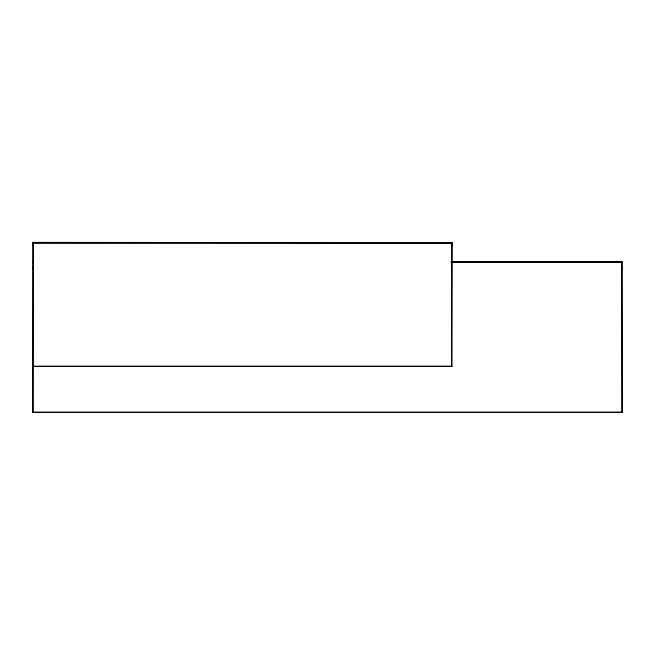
<?xml version="1.0" encoding="UTF-8"?>
<svg xmlns="http://www.w3.org/2000/svg" width="655" height="655" viewBox="0 0 655 655"><rect width="100%" height="100%" fill="white"/><g stroke="black" fill="none" stroke-linecap="round" stroke-linejoin="round"><path stroke-width="0.98" d="M33.086 242.71L32.75 243.185L452.073 243.185L451.737 242.71M451.197 261.664L621.914 261.664L622.25 412.29L32.75 412.29L33.086 242.375L452.073 242.71L451.737 366.497L33.086 366.497L32.75 366.161L452.073 366.161M33.086 262.139L32.75 262.475L33.086 261.329M451.737 245.371L452.073 244.561L451.737 245.232M621.914 268.01L622.25 267.199L621.914 267.87M32.75 242.71L452.073 242.71M33.086 245.232L32.75 244.561L33.086 245.371M451.197 262L622.25 262M451.197 262.139L622.25 262.475L621.914 262M33.086 267.87L32.75 267.199L33.086 268.01M32.75 412.29L622.25 412.29M621.914 261.664L621.914 412.625M451.737 242.375L451.737 366.497M33.086 242.375L33.086 412.625"/></g></svg>
